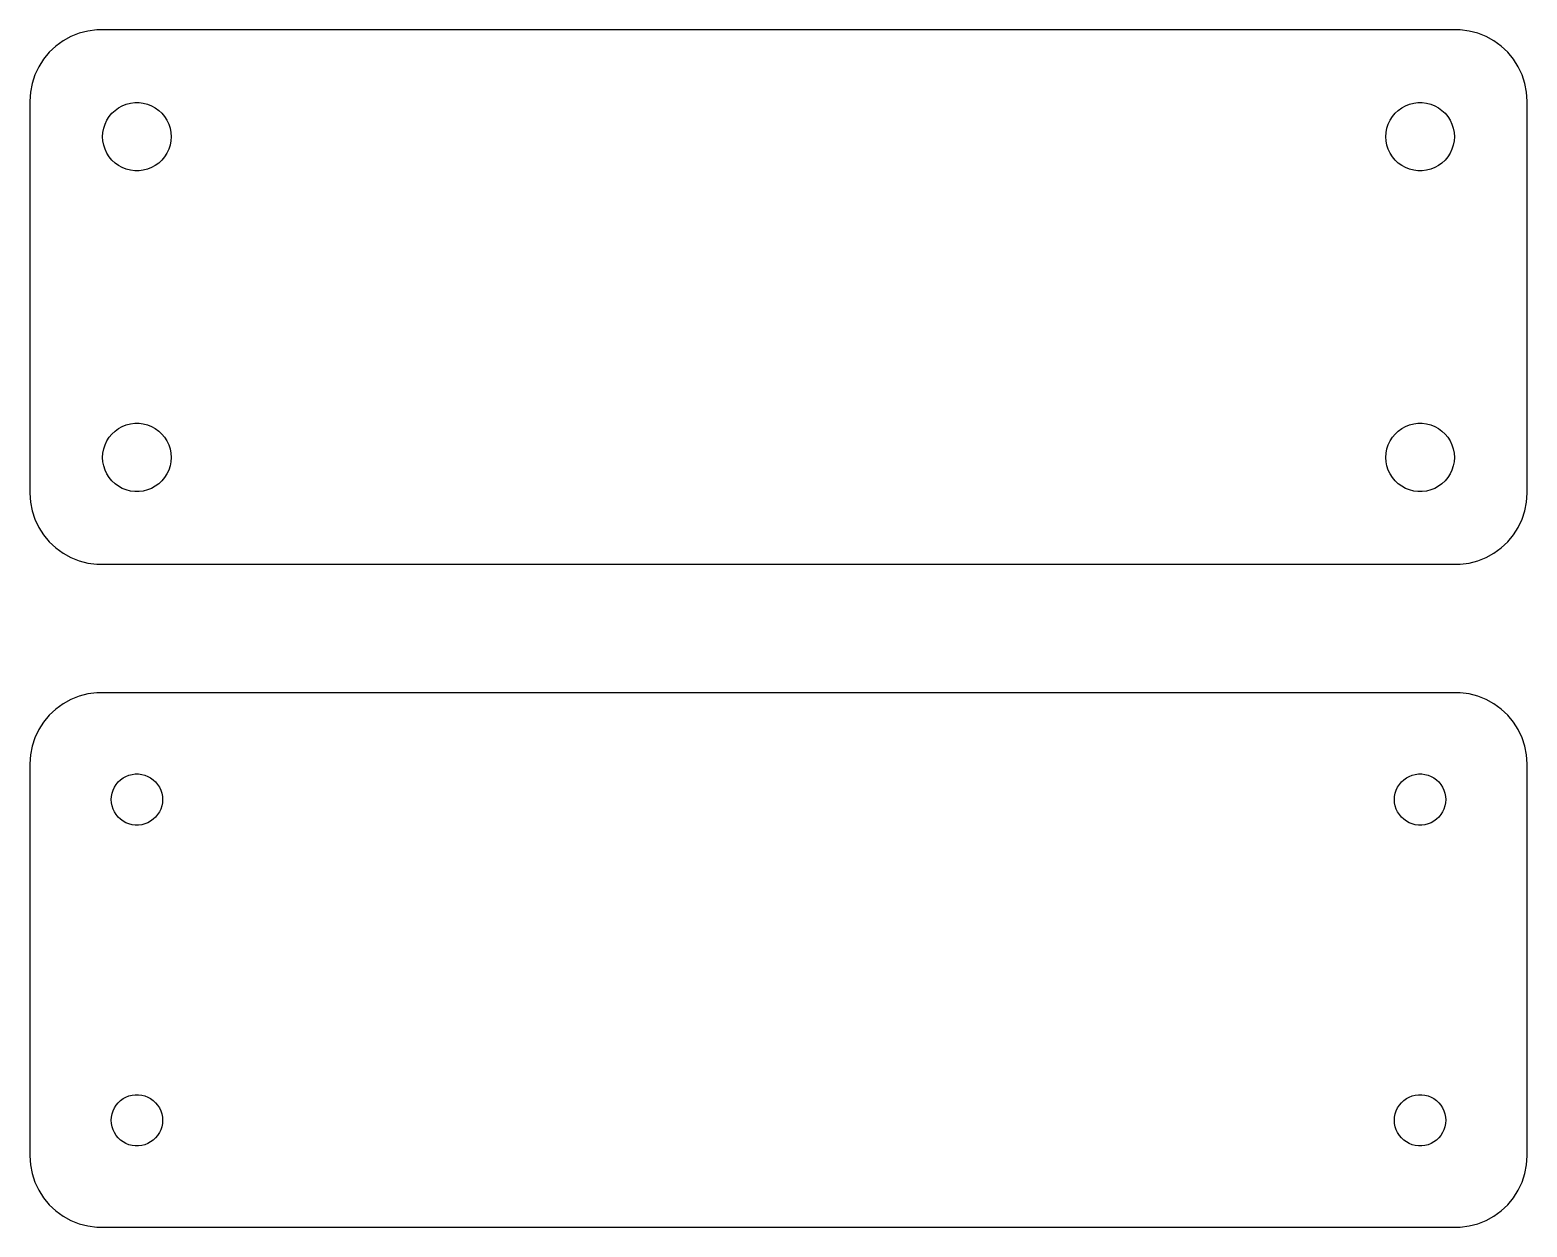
# Model space of a CAD drawing. Header units: metres. Extents: x -52 to 52, y 28 to 112.
import ezdxf

# ---------------------------------------------------------------- set-up
doc = ezdxf.new("R2010")
doc.units = ezdxf.units.M

msp = doc.modelspace()

# ---------------------------------------------------------------- linework, layer by layer
for p, q in [((-49.0451, 111.505), (-49.6289, 111.274)), ((-48.4369, 111.661), (-49.0451, 111.505)), ((-47.8139, 111.74), (-48.4369, 111.661)), ((47.8139, 111.74), (-47.8139, 111.74)), ((48.4369, 111.661), (47.8139, 111.74)), ((49.0451, 111.505), (48.4369, 111.661)), ((49.6289, 111.274), (49.0451, 111.505)), ((-50.6871, 110.603), (-51.1448, 110.173)), ((-50.1791, 110.972), (-50.6871, 110.603)), ((-49.6289, 111.274), (-50.1791, 110.972)), ((50.1791, 110.972), (49.6289, 111.274)), ((50.6871, 110.603), (50.1791, 110.972)), ((51.1448, 110.173), (50.6871, 110.603)), ((-51.5451, 109.689), (-51.8815, 109.159)), ((-51.1448, 110.173), (-51.5451, 109.689)), ((51.5451, 109.689), (51.1448, 110.173)), ((51.8815, 109.159), (51.5451, 109.689)), ((-52.1489, 108.591), (-52.3429, 107.993)), ((-51.8815, 109.159), (-52.1489, 108.591)), ((52.1489, 108.591), (51.8815, 109.159)), ((52.3429, 107.993), (52.1489, 108.591)), ((-52.4606, 107.377), (-52.5, 106.75)), ((-52.3429, 107.993), (-52.4606, 107.377)), ((52.4606, 107.377), (52.3429, 107.993)), ((52.5, 106.75), (52.4606, 107.377)), ((-52.5, 106.75), (-52.5, 79.25)), ((-46.7495, 105.893), (-46.5298, 106.099)), ((-46.5298, 106.099), (-46.286, 106.276)), ((-46.286, 106.276), (-46.0219, 106.422)), ((-46.0219, 106.422), (-45.7416, 106.533)), ((-45.7416, 106.533), (-45.4497, 106.607)), ((-45.4497, 106.607), (-45.1507, 106.645)), ((-45.1507, 106.645), (-44.8493, 106.645)), ((-44.8493, 106.645), (-44.5503, 106.607)), ((-44.5503, 106.607), (-44.2584, 106.533)), ((-44.2584, 106.533), (-43.9781, 106.422)), ((-43.9781, 106.422), (-43.714, 106.276)), ((-43.714, 106.276), (-43.4702, 106.099)), ((-43.4702, 106.099), (-43.2505, 105.893)), ((43.2505, 105.893), (43.4702, 106.099)), ((43.4702, 106.099), (43.714, 106.276)), ((43.714, 106.276), (43.9781, 106.422)), ((43.9781, 106.422), (44.2584, 106.533)), ((44.2584, 106.533), (44.5503, 106.607)), ((44.5503, 106.607), (44.8493, 106.645)), ((44.8493, 106.645), (45.1507, 106.645)), ((45.1507, 106.645), (45.4497, 106.607)), ((45.4497, 106.607), (45.7416, 106.533)), ((45.7416, 106.533), (46.0219, 106.422)), ((46.0219, 106.422), (46.286, 106.276)), ((46.286, 106.276), (46.5298, 106.099)), ((46.5298, 106.099), (46.7495, 105.893)), ((52.5, 79.25), (52.5, 106.75)), ((-47.3246, 104.847), (-47.2315, 105.133)), ((-47.2315, 105.133), (-47.1031, 105.406)), ((-47.1031, 105.406), (-46.9416, 105.661)), ((-46.9416, 105.661), (-46.7495, 105.893)), ((-43.2505, 105.893), (-43.0583, 105.661)), ((-43.0583, 105.661), (-42.8969, 105.406)), ((-42.8969, 105.406), (-42.7685, 105.133)), ((-42.7685, 105.133), (-42.6754, 104.847)), ((42.6754, 104.847), (42.7685, 105.133)), ((42.7685, 105.133), (42.8969, 105.406)), ((42.8969, 105.406), (43.0583, 105.661)), ((43.0583, 105.661), (43.2505, 105.893)), ((46.7495, 105.893), (46.9416, 105.661)), ((46.9416, 105.661), (47.1031, 105.406)), ((47.1031, 105.406), (47.2315, 105.133)), ((47.2315, 105.133), (47.3246, 104.847)), ((-47.4, 104.25), (-47.3811, 104.551)), ((-47.3811, 103.949), (-47.4, 104.25)), ((-47.3811, 104.551), (-47.3246, 104.847)), ((-42.6754, 104.847), (-42.6189, 104.551)), ((-42.6189, 104.551), (-42.6, 104.25)), ((-42.6, 104.25), (-42.6189, 103.949)), ((42.6, 104.25), (42.6189, 104.551)), ((42.6189, 103.949), (42.6, 104.25)), ((42.6189, 104.551), (42.6754, 104.847)), ((47.3246, 104.847), (47.3811, 104.551)), ((47.3811, 104.551), (47.4, 104.25)), ((47.4, 104.25), (47.3811, 103.949)), ((-47.3246, 103.653), (-47.3811, 103.949)), ((-47.2315, 103.367), (-47.3246, 103.653)), ((-47.1031, 103.094), (-47.2315, 103.367)), ((-46.9416, 102.839), (-47.1031, 103.094)), ((-42.8969, 103.094), (-43.0583, 102.839)), ((-42.7685, 103.367), (-42.8969, 103.094)), ((-42.6754, 103.653), (-42.7685, 103.367)), ((-42.6189, 103.949), (-42.6754, 103.653)), ((42.6754, 103.653), (42.6189, 103.949)), ((42.7685, 103.367), (42.6754, 103.653)), ((42.8969, 103.094), (42.7685, 103.367)), ((43.0583, 102.839), (42.8969, 103.094)), ((47.1031, 103.094), (46.9416, 102.839)), ((47.2315, 103.367), (47.1031, 103.094)), ((47.3246, 103.653), (47.2315, 103.367)), ((47.3811, 103.949), (47.3246, 103.653)), ((-46.7495, 102.607), (-46.9416, 102.839)), ((-46.5298, 102.401), (-46.7495, 102.607)), ((-46.286, 102.224), (-46.5298, 102.401)), ((-46.0219, 102.078), (-46.286, 102.224)), ((-45.7416, 101.967), (-46.0219, 102.078)), ((-45.4497, 101.893), (-45.7416, 101.967)), ((-45.1507, 101.855), (-45.4497, 101.893)), ((-44.8493, 101.855), (-45.1507, 101.855)), ((-44.5503, 101.893), (-44.8493, 101.855)), ((-44.2584, 101.967), (-44.5503, 101.893)), ((-43.9781, 102.078), (-44.2584, 101.967)), ((-43.714, 102.224), (-43.9781, 102.078)), ((-43.4702, 102.401), (-43.714, 102.224)), ((-43.2505, 102.607), (-43.4702, 102.401)), ((-43.0583, 102.839), (-43.2505, 102.607)), ((43.2505, 102.607), (43.0583, 102.839)), ((43.4702, 102.401), (43.2505, 102.607)), ((43.714, 102.224), (43.4702, 102.401)), ((43.9781, 102.078), (43.714, 102.224)), ((44.2584, 101.967), (43.9781, 102.078)), ((44.5503, 101.893), (44.2584, 101.967)), ((44.8493, 101.855), (44.5503, 101.893)), ((45.1507, 101.855), (44.8493, 101.855)), ((45.4497, 101.893), (45.1507, 101.855)), ((45.7416, 101.967), (45.4497, 101.893)), ((46.0219, 102.078), (45.7416, 101.967)), ((46.286, 102.224), (46.0219, 102.078)), ((46.5298, 102.401), (46.286, 102.224)), ((46.7495, 102.607), (46.5298, 102.401)), ((46.9416, 102.839), (46.7495, 102.607)), ((-46.0219, 83.9216), (-45.7416, 84.0325)), ((-45.7416, 84.0325), (-45.4497, 84.1075)), ((-45.4497, 84.1075), (-45.1507, 84.1453)), ((-45.1507, 84.1453), (-44.8493, 84.1453)), ((-44.8493, 84.1453), (-44.5503, 84.1075)), ((-44.5503, 84.1075), (-44.2584, 84.0325)), ((-44.2584, 84.0325), (-43.9781, 83.9216)), ((43.9781, 83.9216), (44.2584, 84.0325)), ((44.2584, 84.0325), (44.5503, 84.1075)), ((44.5503, 84.1075), (44.8493, 84.1453)), ((44.8493, 84.1453), (45.1507, 84.1453)), ((45.1507, 84.1453), (45.4497, 84.1075)), ((45.4497, 84.1075), (45.7416, 84.0325)), ((45.7416, 84.0325), (46.0219, 83.9216)), ((-47.1031, 82.9062), (-46.9416, 83.1607)), ((-46.9416, 83.1607), (-46.7495, 83.3929)), ((-46.7495, 83.3929), (-46.5298, 83.5992)), ((-46.5298, 83.5992), (-46.286, 83.7764)), ((-46.286, 83.7764), (-46.0219, 83.9216)), ((-43.9781, 83.9216), (-43.714, 83.7764)), ((-43.714, 83.7764), (-43.4702, 83.5992)), ((-43.4702, 83.5992), (-43.2505, 83.3929)), ((-43.2505, 83.3929), (-43.0583, 83.1607)), ((-43.0583, 83.1607), (-42.8969, 82.9062)), ((42.8969, 82.9062), (43.0583, 83.1607)), ((43.0583, 83.1607), (43.2505, 83.3929)), ((43.2505, 83.3929), (43.4702, 83.5992)), ((43.4702, 83.5992), (43.714, 83.7764)), ((43.714, 83.7764), (43.9781, 83.9216)), ((46.0219, 83.9216), (46.286, 83.7764)), ((46.286, 83.7764), (46.5298, 83.5992)), ((46.5298, 83.5992), (46.7495, 83.3929)), ((46.7495, 83.3929), (46.9416, 83.1607)), ((46.9416, 83.1607), (47.1031, 82.9062)), ((-47.4, 81.75), (-47.3811, 82.0508)), ((-47.3811, 82.0508), (-47.3246, 82.3469)), ((-47.3246, 82.3469), (-47.2315, 82.6335)), ((-47.2315, 82.6335), (-47.1031, 82.9062)), ((-42.8969, 82.9062), (-42.7685, 82.6335)), ((-42.7685, 82.6335), (-42.6754, 82.3469)), ((-42.6754, 82.3469), (-42.6189, 82.0508)), ((-42.6189, 82.0508), (-42.6, 81.75)), ((42.6, 81.75), (42.6189, 82.0508)), ((42.6189, 82.0508), (42.6754, 82.3469)), ((42.6754, 82.3469), (42.7685, 82.6335)), ((42.7685, 82.6335), (42.8969, 82.9062)), ((47.1031, 82.9062), (47.2315, 82.6335)), ((47.2315, 82.6335), (47.3246, 82.3469)), ((47.3246, 82.3469), (47.3811, 82.0508)), ((47.3811, 82.0508), (47.4, 81.75)), ((-47.3811, 81.4492), (-47.4, 81.75)), ((-47.3246, 81.1532), (-47.3811, 81.4492)), ((-47.2315, 80.8665), (-47.3246, 81.1532)), ((-47.1031, 80.5938), (-47.2315, 80.8665)), ((-42.7685, 80.8665), (-42.8969, 80.5938)), ((-42.6754, 81.1532), (-42.7685, 80.8665)), ((-42.6189, 81.4492), (-42.6754, 81.1532)), ((-42.6, 81.75), (-42.6189, 81.4492)), ((42.6189, 81.4492), (42.6, 81.75)), ((42.6754, 81.1532), (42.6189, 81.4492)), ((42.7685, 80.8665), (42.6754, 81.1532)), ((42.8969, 80.5938), (42.7685, 80.8665)), ((47.2315, 80.8665), (47.1031, 80.5938)), ((47.3246, 81.1532), (47.2315, 80.8665)), ((47.3811, 81.4492), (47.3246, 81.1532)), ((47.4, 81.75), (47.3811, 81.4492)), ((-46.9416, 80.3393), (-47.1031, 80.5938)), ((-46.7495, 80.1071), (-46.9416, 80.3393)), ((-46.5298, 79.9008), (-46.7495, 80.1071)), ((-46.286, 79.7236), (-46.5298, 79.9008)), ((-43.4702, 79.9008), (-43.714, 79.7236)), ((-43.2505, 80.1071), (-43.4702, 79.9008)), ((-43.0583, 80.3393), (-43.2505, 80.1071)), ((-42.8969, 80.5938), (-43.0583, 80.3393)), ((43.0583, 80.3393), (42.8969, 80.5938)), ((43.2505, 80.1071), (43.0583, 80.3393)), ((43.4702, 79.9008), (43.2505, 80.1071)), ((43.714, 79.7236), (43.4702, 79.9008)), ((46.5298, 79.9008), (46.286, 79.7236)), ((46.7495, 80.1071), (46.5298, 79.9008)), ((46.9416, 80.3393), (46.7495, 80.1071)), ((47.1031, 80.5938), (46.9416, 80.3393)), ((-52.5, 79.25), (-52.4606, 78.6233)), ((-46.0219, 79.5784), (-46.286, 79.7236)), ((-45.7416, 79.4675), (-46.0219, 79.5784)), ((-45.4497, 79.3925), (-45.7416, 79.4675)), ((-45.1507, 79.3547), (-45.4497, 79.3925)), ((-44.8493, 79.3547), (-45.1507, 79.3547)), ((-44.5503, 79.3925), (-44.8493, 79.3547)), ((-44.2584, 79.4675), (-44.5503, 79.3925)), ((-43.9781, 79.5784), (-44.2584, 79.4675)), ((-43.714, 79.7236), (-43.9781, 79.5784)), ((43.9781, 79.5784), (43.714, 79.7236)), ((44.2584, 79.4675), (43.9781, 79.5784)), ((44.5503, 79.3925), (44.2584, 79.4675)), ((44.8493, 79.3547), (44.5503, 79.3925)), ((45.1507, 79.3547), (44.8493, 79.3547)), ((45.4497, 79.3925), (45.1507, 79.3547)), ((45.7416, 79.4675), (45.4497, 79.3925)), ((46.0219, 79.5784), (45.7416, 79.4675)), ((46.286, 79.7236), (46.0219, 79.5784)), ((52.4606, 78.6233), (52.5, 79.25)), ((-52.4606, 78.6233), (-52.3429, 78.0066)), ((-52.3429, 78.0066), (-52.1489, 77.4094)), ((52.1489, 77.4094), (52.3429, 78.0066)), ((52.3429, 78.0066), (52.4606, 78.6233)), ((-52.1489, 77.4094), (-51.8815, 76.8412)), ((-51.8815, 76.8412), (-51.5451, 76.3111)), ((51.5451, 76.3111), (51.8815, 76.8412)), ((51.8815, 76.8412), (52.1489, 77.4094)), ((-51.5451, 76.3111), (-51.1448, 75.8273)), ((-51.1448, 75.8273), (-50.6871, 75.3974)), ((50.6871, 75.3974), (51.1448, 75.8273)), ((51.1448, 75.8273), (51.5451, 76.3111)), ((-50.6871, 75.3974), (-50.1791, 75.0284)), ((-50.1791, 75.0284), (-49.6289, 74.7259)), ((-49.6289, 74.7259), (-49.0451, 74.4947)), ((49.0451, 74.4947), (49.6289, 74.7259)), ((49.6289, 74.7259), (50.1791, 75.0284)), ((50.1791, 75.0284), (50.6871, 75.3974)), ((-49.0451, 74.4947), (-48.4369, 74.3386)), ((-48.4369, 74.3386), (-47.8139, 74.2599)), ((-47.8139, 74.2599), (47.8139, 74.2599)), ((47.8139, 74.2599), (48.4369, 74.3386)), ((48.4369, 74.3386), (49.0451, 74.4947)), ((-48.4369, 65.1614), (-49.0451, 65.0053)), ((-47.8139, 65.2401), (-48.4369, 65.1614)), ((47.8139, 65.2401), (-47.8139, 65.2401)), ((48.4369, 65.1614), (47.8139, 65.2401)), ((49.0451, 65.0053), (48.4369, 65.1614)), ((-50.6871, 64.1026), (-51.1448, 63.6727)), ((-50.1791, 64.4716), (-50.6871, 64.1026)), ((-49.6289, 64.7741), (-50.1791, 64.4716)), ((-49.0451, 65.0053), (-49.6289, 64.7741)), ((49.6289, 64.7741), (49.0451, 65.0053)), ((50.1791, 64.4716), (49.6289, 64.7741)), ((50.6871, 64.1026), (50.1791, 64.4716)), ((51.1448, 63.6727), (50.6871, 64.1026)), ((-51.5451, 63.1889), (-51.8815, 62.6588)), ((-51.1448, 63.6727), (-51.5451, 63.1889)), ((51.5451, 63.1889), (51.1448, 63.6727)), ((51.8815, 62.6588), (51.5451, 63.1889)), ((-52.1489, 62.0906), (-52.3429, 61.4934)), ((-51.8815, 62.6588), (-52.1489, 62.0906)), ((52.1489, 62.0906), (51.8815, 62.6588)), ((52.3429, 61.4934), (52.1489, 62.0906)), ((-52.3429, 61.4934), (-52.4606, 60.8767)), ((52.4606, 60.8767), (52.3429, 61.4934)), ((-52.4606, 60.8767), (-52.5, 60.25)), ((-52.5, 60.25), (-52.5, 32.75)), ((52.5, 60.25), (52.4606, 60.8767)), ((52.5, 32.75), (52.5, 60.25)), ((-46.5773, 58.6171), (-46.4562, 58.808)), ((-46.4562, 58.808), (-46.3121, 58.9822)), ((-46.3121, 58.9822), (-46.1474, 59.1369)), ((-46.1474, 59.1369), (-45.9645, 59.2698)), ((-45.9645, 59.2698), (-45.7664, 59.3787)), ((-45.7664, 59.3787), (-45.5562, 59.4619)), ((-45.5562, 59.4619), (-45.3373, 59.5181)), ((-45.3373, 59.5181), (-45.113, 59.5464)), ((-45.113, 59.5464), (-44.887, 59.5464)), ((-44.887, 59.5464), (-44.6627, 59.5181)), ((-44.6627, 59.5181), (-44.4438, 59.4619)), ((-44.4438, 59.4619), (-44.2336, 59.3787)), ((-44.2336, 59.3787), (-44.0355, 59.2698)), ((-44.0355, 59.2698), (-43.8526, 59.1369)), ((-43.8526, 59.1369), (-43.6879, 58.9822)), ((-43.6879, 58.9822), (-43.5438, 58.808)), ((-43.5438, 58.808), (-43.4226, 58.6171)), ((43.4226, 58.6171), (43.5438, 58.808)), ((43.5438, 58.808), (43.6879, 58.9822)), ((43.6879, 58.9822), (43.8526, 59.1369)), ((43.8526, 59.1369), (44.0355, 59.2698)), ((44.0355, 59.2698), (44.2336, 59.3787)), ((44.2336, 59.3787), (44.4438, 59.4619)), ((44.4438, 59.4619), (44.6627, 59.5181)), ((44.6627, 59.5181), (44.887, 59.5464)), ((44.887, 59.5464), (45.113, 59.5464)), ((45.113, 59.5464), (45.3373, 59.5181)), ((45.3373, 59.5181), (45.5562, 59.4619)), ((45.5562, 59.4619), (45.7664, 59.3787)), ((45.7664, 59.3787), (45.9645, 59.2698)), ((45.9645, 59.2698), (46.1474, 59.1369)), ((46.1474, 59.1369), (46.3121, 58.9822)), ((46.3121, 58.9822), (46.4562, 58.808)), ((46.4562, 58.808), (46.5773, 58.6171)), ((-46.8, 57.75), (-46.7858, 57.9756)), ((-46.7858, 57.5244), (-46.8, 57.75)), ((-46.7858, 57.9756), (-46.7434, 58.1976)), ((-46.7434, 58.1976), (-46.6736, 58.4126)), ((-46.6736, 58.4126), (-46.5773, 58.6171)), ((-43.4226, 58.6171), (-43.3264, 58.4126)), ((-43.3264, 58.4126), (-43.2565, 58.1976)), ((-43.2565, 58.1976), (-43.2142, 57.9756)), ((-43.2142, 57.9756), (-43.2, 57.75)), ((-43.2, 57.75), (-43.2142, 57.5244)), ((43.2, 57.75), (43.2142, 57.9756)), ((43.2142, 57.5244), (43.2, 57.75)), ((43.2142, 57.9756), (43.2565, 58.1976)), ((43.2565, 58.1976), (43.3264, 58.4126)), ((43.3264, 58.4126), (43.4226, 58.6171)), ((46.5773, 58.6171), (46.6736, 58.4126)), ((46.6736, 58.4126), (46.7434, 58.1976)), ((46.7434, 58.1976), (46.7858, 57.9756)), ((46.7858, 57.9756), (46.8, 57.75)), ((46.8, 57.75), (46.7858, 57.5244)), ((-46.7434, 57.3024), (-46.7858, 57.5244)), ((-46.6736, 57.0874), (-46.7434, 57.3024)), ((-46.5773, 56.8828), (-46.6736, 57.0874)), ((-46.4562, 56.692), (-46.5773, 56.8828)), ((-43.4226, 56.8828), (-43.5438, 56.692)), ((-43.3264, 57.0874), (-43.4226, 56.8828)), ((-43.2565, 57.3024), (-43.3264, 57.0874)), ((-43.2142, 57.5244), (-43.2565, 57.3024)), ((43.2565, 57.3024), (43.2142, 57.5244)), ((43.3264, 57.0874), (43.2565, 57.3024)), ((43.4226, 56.8828), (43.3264, 57.0874)), ((43.5438, 56.692), (43.4226, 56.8828)), ((46.5773, 56.8828), (46.4562, 56.692)), ((46.6736, 57.0874), (46.5773, 56.8828)), ((46.7434, 57.3024), (46.6736, 57.0874)), ((46.7858, 57.5244), (46.7434, 57.3024)), ((-46.3121, 56.5178), (-46.4562, 56.692)), ((-46.1474, 56.3631), (-46.3121, 56.5178)), ((-45.9645, 56.2302), (-46.1474, 56.3631)), ((-45.7664, 56.1213), (-45.9645, 56.2302)), ((-45.5562, 56.0381), (-45.7664, 56.1213)), ((-45.3373, 55.9819), (-45.5562, 56.0381)), ((-45.113, 55.9536), (-45.3373, 55.9819)), ((-44.887, 55.9536), (-45.113, 55.9536)), ((-44.6627, 55.9819), (-44.887, 55.9536)), ((-44.4438, 56.0381), (-44.6627, 55.9819)), ((-44.2336, 56.1213), (-44.4438, 56.0381)), ((-44.0355, 56.2302), (-44.2336, 56.1213)), ((-43.8526, 56.3631), (-44.0355, 56.2302)), ((-43.6879, 56.5178), (-43.8526, 56.3631)), ((-43.5438, 56.692), (-43.6879, 56.5178)), ((43.6879, 56.5178), (43.5438, 56.692)), ((43.8526, 56.3631), (43.6879, 56.5178)), ((44.0355, 56.2302), (43.8526, 56.3631)), ((44.2336, 56.1213), (44.0355, 56.2302)), ((44.4438, 56.0381), (44.2336, 56.1213)), ((44.6627, 55.9819), (44.4438, 56.0381)), ((44.887, 55.9536), (44.6627, 55.9819)), ((45.113, 55.9536), (44.887, 55.9536)), ((45.3373, 55.9819), (45.113, 55.9536)), ((45.5562, 56.0381), (45.3373, 55.9819)), ((45.7664, 56.1213), (45.5562, 56.0381)), ((45.9645, 56.2302), (45.7664, 56.1213)), ((46.1474, 56.3631), (45.9645, 56.2302)), ((46.3121, 56.5178), (46.1474, 56.3631)), ((46.4562, 56.692), (46.3121, 56.5178)), ((-46.1474, 36.6369), (-45.9645, 36.7698)), ((-45.9645, 36.7698), (-45.7664, 36.8787)), ((-45.7664, 36.8787), (-45.5562, 36.9619)), ((-45.5562, 36.9619), (-45.3373, 37.0181)), ((-45.3373, 37.0181), (-45.113, 37.0464)), ((-45.113, 37.0464), (-44.887, 37.0464)), ((-44.887, 37.0464), (-44.6627, 37.0181)), ((-44.6627, 37.0181), (-44.4438, 36.9619)), ((-44.4438, 36.9619), (-44.2336, 36.8787)), ((-44.2336, 36.8787), (-44.0355, 36.7698)), ((-44.0355, 36.7698), (-43.8526, 36.6369)), ((43.8526, 36.6369), (44.0355, 36.7698)), ((44.0355, 36.7698), (44.2336, 36.8787)), ((44.2336, 36.8787), (44.4438, 36.9619)), ((44.4438, 36.9619), (44.6627, 37.0181)), ((44.6627, 37.0181), (44.887, 37.0464)), ((44.887, 37.0464), (45.113, 37.0464)), ((45.113, 37.0464), (45.3373, 37.0181)), ((45.3373, 37.0181), (45.5562, 36.9619)), ((45.5562, 36.9619), (45.7664, 36.8787)), ((45.7664, 36.8787), (45.9645, 36.7698)), ((45.9645, 36.7698), (46.1474, 36.6369)), ((-46.7434, 35.6976), (-46.6736, 35.9126)), ((-46.6736, 35.9126), (-46.5773, 36.1172)), ((-46.5773, 36.1172), (-46.4562, 36.308)), ((-46.4562, 36.308), (-46.3121, 36.4822)), ((-46.3121, 36.4822), (-46.1474, 36.6369)), ((-43.8526, 36.6369), (-43.6879, 36.4822)), ((-43.6879, 36.4822), (-43.5438, 36.308)), ((-43.5438, 36.308), (-43.4226, 36.1172)), ((-43.4226, 36.1172), (-43.3264, 35.9126)), ((-43.3264, 35.9126), (-43.2565, 35.6976)), ((43.2565, 35.6976), (43.3264, 35.9126)), ((43.3264, 35.9126), (43.4226, 36.1172)), ((43.4226, 36.1172), (43.5438, 36.308)), ((43.5438, 36.308), (43.6879, 36.4822)), ((43.6879, 36.4822), (43.8526, 36.6369)), ((46.1474, 36.6369), (46.3121, 36.4822)), ((46.3121, 36.4822), (46.4562, 36.308)), ((46.4562, 36.308), (46.5773, 36.1172)), ((46.5773, 36.1172), (46.6736, 35.9126)), ((46.6736, 35.9126), (46.7434, 35.6976)), ((-46.8, 35.25), (-46.7858, 35.4756)), ((-46.7858, 35.0244), (-46.8, 35.25)), ((-46.7858, 35.4756), (-46.7434, 35.6976)), ((-46.7434, 34.8024), (-46.7858, 35.0244)), ((-46.6736, 34.5874), (-46.7434, 34.8024)), ((-43.2565, 34.8024), (-43.3264, 34.5874)), ((-43.2565, 35.6976), (-43.2142, 35.4756)), ((-43.2142, 35.0244), (-43.2565, 34.8024)), ((-43.2142, 35.4756), (-43.2, 35.25)), ((-43.2, 35.25), (-43.2142, 35.0244)), ((43.2, 35.25), (43.2142, 35.4756)), ((43.2142, 35.0244), (43.2, 35.25)), ((43.2142, 35.4756), (43.2565, 35.6976)), ((43.2565, 34.8024), (43.2142, 35.0244)), ((43.3264, 34.5874), (43.2565, 34.8024)), ((46.7434, 34.8024), (46.6736, 34.5874)), ((46.7434, 35.6976), (46.7858, 35.4756)), ((46.7858, 35.0244), (46.7434, 34.8024)), ((46.7858, 35.4756), (46.8, 35.25)), ((46.8, 35.25), (46.7858, 35.0244)), ((-46.5773, 34.3829), (-46.6736, 34.5874)), ((-46.4562, 34.192), (-46.5773, 34.3829)), ((-46.3121, 34.0178), (-46.4562, 34.192)), ((-46.1474, 33.8631), (-46.3121, 34.0178)), ((-45.9645, 33.7302), (-46.1474, 33.8631)), ((-45.7664, 33.6213), (-45.9645, 33.7302)), ((-45.5562, 33.5381), (-45.7664, 33.6213)), ((-44.2336, 33.6213), (-44.4438, 33.5381)), ((-44.0355, 33.7302), (-44.2336, 33.6213)), ((-43.8526, 33.8631), (-44.0355, 33.7302)), ((-43.6879, 34.0178), (-43.8526, 33.8631)), ((-43.5438, 34.192), (-43.6879, 34.0178)), ((-43.4226, 34.3829), (-43.5438, 34.192)), ((-43.3264, 34.5874), (-43.4226, 34.3829)), ((43.4226, 34.3829), (43.3264, 34.5874)), ((43.5438, 34.192), (43.4226, 34.3829)), ((43.6879, 34.0178), (43.5438, 34.192)), ((43.8526, 33.8631), (43.6879, 34.0178)), ((44.0355, 33.7302), (43.8526, 33.8631)), ((44.2336, 33.6213), (44.0355, 33.7302)), ((44.4438, 33.5381), (44.2336, 33.6213)), ((45.7664, 33.6213), (45.5562, 33.5381)), ((45.9645, 33.7302), (45.7664, 33.6213)), ((46.1474, 33.8631), (45.9645, 33.7302)), ((46.3121, 34.0178), (46.1474, 33.8631)), ((46.4562, 34.192), (46.3121, 34.0178)), ((46.5773, 34.3829), (46.4562, 34.192)), ((46.6736, 34.5874), (46.5773, 34.3829)), ((-52.5, 32.75), (-52.4606, 32.1233)), ((-45.3373, 33.4819), (-45.5562, 33.5381)), ((-45.113, 33.4536), (-45.3373, 33.4819)), ((-44.887, 33.4536), (-45.113, 33.4536)), ((-44.6627, 33.4819), (-44.887, 33.4536)), ((-44.4438, 33.5381), (-44.6627, 33.4819)), ((44.6627, 33.4819), (44.4438, 33.5381)), ((44.887, 33.4536), (44.6627, 33.4819)), ((45.113, 33.4536), (44.887, 33.4536)), ((45.3373, 33.4819), (45.113, 33.4536)), ((45.5562, 33.5381), (45.3373, 33.4819)), ((52.4606, 32.1233), (52.5, 32.75)), ((-52.4606, 32.1233), (-52.3429, 31.5066)), ((-52.3429, 31.5066), (-52.1489, 30.9094)), ((52.1489, 30.9094), (52.3429, 31.5066)), ((52.3429, 31.5066), (52.4606, 32.1233)), ((-52.1489, 30.9094), (-51.8815, 30.3412)), ((51.8815, 30.3412), (52.1489, 30.9094)), ((-51.8815, 30.3412), (-51.5451, 29.8111)), ((-51.5451, 29.8111), (-51.1448, 29.3273)), ((51.1448, 29.3273), (51.5451, 29.8111)), ((51.5451, 29.8111), (51.8815, 30.3412)), ((-51.1448, 29.3273), (-50.6871, 28.8974)), ((-50.6871, 28.8974), (-50.1791, 28.5284)), ((-50.1791, 28.5284), (-49.6289, 28.2259)), ((49.6289, 28.2259), (50.1791, 28.5284)), ((50.1791, 28.5284), (50.6871, 28.8974)), ((50.6871, 28.8974), (51.1448, 29.3273)), ((-49.6289, 28.2259), (-49.0451, 27.9947)), ((-49.0451, 27.9947), (-48.4369, 27.8386)), ((-48.4369, 27.8386), (-47.8139, 27.7599)), ((-47.8139, 27.7599), (47.8139, 27.7599)), ((47.8139, 27.7599), (48.4369, 27.8386)), ((48.4369, 27.8386), (49.0451, 27.9947)), ((49.0451, 27.9947), (49.6289, 28.2259))]:
    msp.add_line(p, q)

doc.saveas('drawing.dxf')
